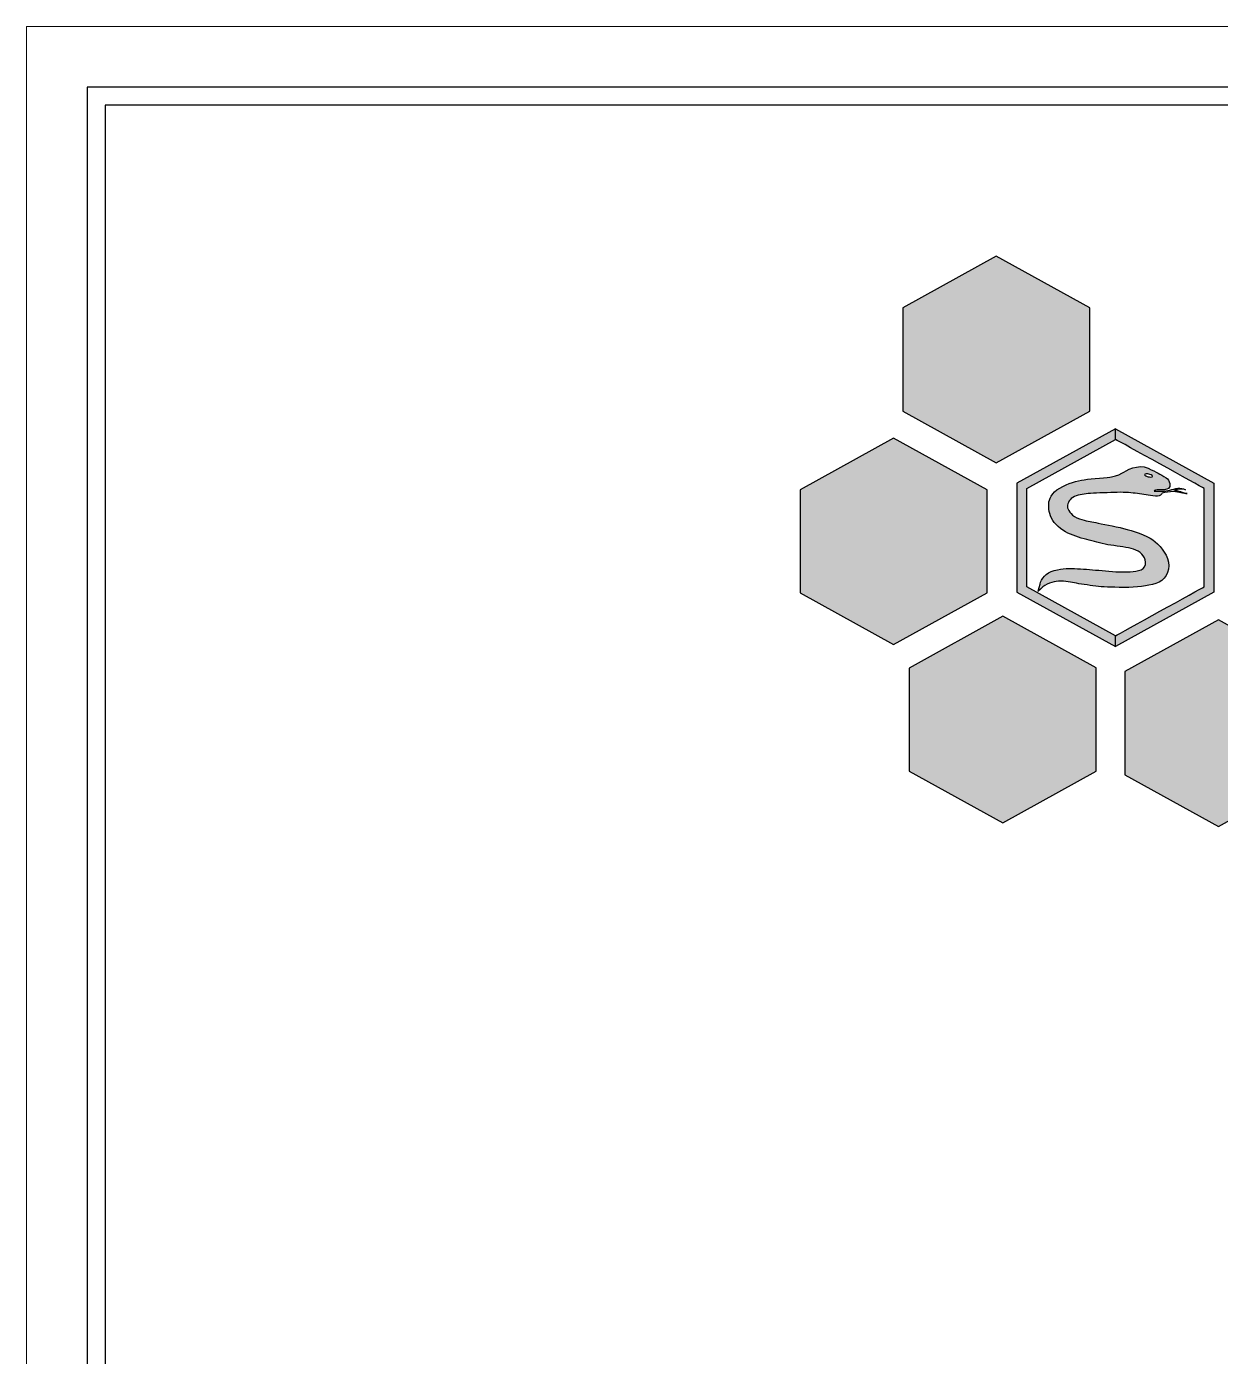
# Model space of a CAD drawing. Header units: millimetres. Extents: x -406921 to 44688, y -22195 to 9469.
# Drawn here: x 40725.4 to 40824.2, y 4499.3 to 4609.3 of the extents above; entities that cross this region are included whole.
import ezdxf

# ---------------------------------------------------------------- set-up
doc = ezdxf.new("R2010")
doc.units = ezdxf.units.MM
doc.header["$MEASUREMENT"] = 0
doc.layers.get('0').update_dxf_attribs({"lineweight": 25})

msp = doc.modelspace()

# ---------------------------------------------------------------- hatches: boundary and pattern name
h = msp.add_hatch(color=256)
edge = h.paths.add_edge_path()
edge.add_spline(control_points=[(40797.909, 4586.082), (40797.909, 4586.082), (40797.92, 4577.539), (40797.92, 4577.539), (40797.92, 4577.539), (40797.92, 4577.539), (40805.653, 4573.262), (40805.653, 4573.262), (40805.653, 4573.262), (40805.653, 4573.262), (40813.388, 4577.539), (40813.388, 4577.539), (40813.388, 4577.539), (40813.388, 4577.539), (40813.388, 4586.082), (40813.388, 4586.082), (40813.388, 4586.082), (40813.388, 4586.082), (40805.653, 4590.349), (40805.653, 4590.349)], knot_values=[-0.8333329, -0.8333329, -0.8333329, -0.8333329, -0.6666667, -0.6666667, -0.6666667, -0.6666667, -0.5, -0.5, -0.5, -0.5, -0.3333333, -0.3333333, -0.3333333, -0.3333333, -0.1666667, -0.1666667, -0.1666667, -0.1666667, 0, 0, 0, 0], degree=3, periodic=0)
edge.add_spline(control_points=[(40805.653, 4590.349), (40805.653, 4590.349), (40797.909, 4586.082), (40797.909, 4586.082), (40797.909, 4586.082), (40797.909, 4586.082), (40797.909, 4586.082), (40797.909, 4586.082)], knot_values=[-1, -1, -1, -1, -0.8333333, -0.8333333, -0.8333333, -0.8333333, -0.8333329, -0.8333329, -0.8333329, -0.8333329], degree=3, periodic=0)
edge = h.paths.add_edge_path()
edge.add_spline(control_points=[(40789.408, 4571.044), (40789.408, 4571.043), (40789.408, 4562.501), (40789.408, 4562.501), (40789.408, 4562.501), (40789.408, 4562.501), (40797.148, 4558.223), (40797.148, 4558.223), (40797.148, 4558.223), (40797.148, 4558.223), (40804.888, 4562.501), (40804.888, 4562.501), (40804.888, 4562.501), (40804.888, 4562.501), (40804.888, 4571.044), (40804.888, 4571.044), (40804.888, 4571.044), (40804.888, 4571.044), (40797.148, 4575.31), (40797.148, 4575.31)], knot_values=[-0.833332, -0.833332, -0.833332, -0.833332, -0.6666667, -0.6666667, -0.6666667, -0.6666667, -0.5, -0.5, -0.5, -0.5, -0.3333333, -0.3333333, -0.3333333, -0.3333333, -0.1666667, -0.1666667, -0.1666667, -0.1666667, 0, 0, 0, 0], degree=3, periodic=0)
edge.add_spline(control_points=[(40797.148, 4575.31), (40797.148, 4575.31), (40789.408, 4571.044), (40789.408, 4571.044), (40789.408, 4571.044), (40789.408, 4571.044), (40789.408, 4571.044), (40789.408, 4571.044)], knot_values=[-1, -1, -1, -1, -0.8333333, -0.8333333, -0.8333333, -0.8333333, -0.8333326, -0.8333326, -0.8333326, -0.8333326], degree=3, periodic=0)
edge.add_spline(control_points=[(40789.408, 4571.044), (40789.408, 4571.044), (40789.408, 4571.044), (40789.408, 4571.044)], knot_values=[-0.8333326, -0.8333326, -0.8333326, -0.8333326, -0.833332, -0.833332, -0.833332, -0.833332], degree=3, periodic=0)
edge = h.paths.add_edge_path()
edge.add_spline(control_points=[(40798.438, 4556.292), (40798.438, 4556.292), (40806.182, 4560.569), (40806.182, 4560.569)], knot_values=[0.8333333, 0.8333333, 0.8333333, 0.8333333, 1, 1, 1, 1], degree=3, periodic=0)
edge.add_spline(control_points=[(40806.182, 4560.569), (40806.182, 4560.569), (40813.916, 4556.303), (40813.916, 4556.303), (40813.916, 4556.303), (40813.916, 4556.303), (40813.916, 4547.75), (40813.916, 4547.75), (40813.916, 4547.75), (40813.916, 4547.75), (40806.182, 4543.482), (40806.182, 4543.482), (40806.182, 4543.482), (40806.182, 4543.482), (40798.448, 4547.75), (40798.448, 4547.75), (40798.448, 4547.75), (40798.448, 4547.75), (40798.438, 4556.292), (40798.438, 4556.292)], knot_values=[0, 0, 0, 0, 0.1666667, 0.1666667, 0.1666667, 0.1666667, 0.3333333, 0.3333333, 0.3333333, 0.3333333, 0.5, 0.5, 0.5, 0.5, 0.6666667, 0.6666667, 0.6666667, 0.6666667, 0.8333333, 0.8333333, 0.8333333, 0.8333333], degree=3, periodic=0)
edge = h.paths.add_edge_path()
edge.add_spline(control_points=[(40834.17, 4555.995), (40834.17, 4555.995), (40841.915, 4560.272), (40841.915, 4560.272)], knot_values=[0.8333333, 0.8333333, 0.8333333, 0.8333333, 1, 1, 1, 1], degree=3, periodic=0)
edge.add_spline(control_points=[(40841.915, 4560.272), (40841.915, 4560.272), (40849.65, 4556.006), (40849.65, 4556.006), (40849.65, 4556.006), (40849.65, 4556.006), (40849.65, 4547.452), (40849.65, 4547.452), (40849.65, 4547.452), (40849.65, 4547.452), (40841.915, 4543.185), (40841.915, 4543.185), (40841.915, 4543.185), (40841.915, 4543.185), (40834.17, 4547.452), (40834.17, 4547.452), (40834.17, 4547.452), (40834.17, 4547.452), (40834.17, 4555.995), (40834.17, 4555.995)], knot_values=[0, 0, 0, 0, 0.1666667, 0.1666667, 0.1666667, 0.1666667, 0.3333333, 0.3333333, 0.3333333, 0.3333333, 0.5, 0.5, 0.5, 0.5, 0.6666667, 0.6666667, 0.6666667, 0.6666667, 0.8333333, 0.8333333, 0.8333333, 0.8333333], degree=3, periodic=0)
edge = h.paths.add_edge_path()
edge.add_spline(control_points=[(40816.294, 4555.995), (40816.294, 4555.995), (40824.028, 4560.272), (40824.028, 4560.272)], knot_values=[0.8333333, 0.8333333, 0.8333333, 0.8333333, 1, 1, 1, 1], degree=3, periodic=0)
edge.add_spline(control_points=[(40824.028, 4560.272), (40824.028, 4560.272), (40831.773, 4556.006), (40831.773, 4556.006), (40831.773, 4556.006), (40831.773, 4556.006), (40831.773, 4547.452), (40831.773, 4547.452), (40831.773, 4547.452), (40831.773, 4547.452), (40824.028, 4543.185), (40824.028, 4543.185), (40824.028, 4543.185), (40824.028, 4543.185), (40816.294, 4547.452), (40816.294, 4547.452), (40816.294, 4547.452), (40816.294, 4547.452), (40816.294, 4555.995), (40816.294, 4555.995)], knot_values=[0, 0, 0, 0, 0.1666667, 0.1666667, 0.1666667, 0.1666667, 0.3333333, 0.3333333, 0.3333333, 0.3333333, 0.5, 0.5, 0.5, 0.5, 0.6666667, 0.6666667, 0.6666667, 0.6666667, 0.8333333, 0.8333333, 0.8333333, 0.8333333], degree=3, periodic=0)
edge = h.paths.add_edge_path()
edge.add_spline(control_points=[(40825.274, 4541.154), (40825.274, 4541.154), (40833.018, 4545.436), (40833.018, 4545.436)], knot_values=[0.8333333, 0.8333333, 0.8333333, 0.8333333, 1, 1, 1, 1], degree=3, periodic=0)
edge.add_spline(control_points=[(40833.018, 4545.436), (40833.018, 4545.436), (40840.753, 4541.154), (40840.753, 4541.154), (40840.753, 4541.154), (40840.753, 4541.154), (40840.753, 4532.62), (40840.753, 4532.62), (40840.753, 4532.62), (40840.753, 4532.62), (40833.018, 4528.349), (40833.018, 4528.349), (40833.018, 4528.349), (40833.018, 4528.349), (40825.274, 4532.62), (40825.274, 4532.62), (40825.274, 4532.62), (40825.274, 4532.62), (40825.274, 4541.154), (40825.274, 4541.154)], knot_values=[0, 0, 0, 0, 0.1666667, 0.1666667, 0.1666667, 0.1666667, 0.3333333, 0.3333333, 0.3333333, 0.3333333, 0.5, 0.5, 0.5, 0.5, 0.6666667, 0.6666667, 0.6666667, 0.6666667, 0.8333333, 0.8333333, 0.8333333, 0.8333333], degree=3, periodic=0)
edge = h.paths.add_edge_path()
edge.add_spline(control_points=[(40843.119, 4541.253), (40843.119, 4541.253), (40843.119, 4532.719), (40843.119, 4532.719), (40843.119, 4532.719), (40843.119, 4532.719), (40850.864, 4528.448), (40850.864, 4528.448), (40850.864, 4528.448), (40850.864, 4528.448), (40858.598, 4532.719), (40858.598, 4532.719), (40858.598, 4532.719), (40858.598, 4532.719), (40858.598, 4541.253), (40858.598, 4541.253), (40858.598, 4541.253), (40858.598, 4541.253), (40850.864, 4545.535), (40850.864, 4545.535)], knot_values=[-0.8333321, -0.8333321, -0.8333321, -0.8333321, -0.6666667, -0.6666667, -0.6666667, -0.6666667, -0.5, -0.5, -0.5, -0.5, -0.3333333, -0.3333333, -0.3333333, -0.3333333, -0.1666667, -0.1666667, -0.1666667, -0.1666667, 0, 0, 0, 0], degree=3, periodic=0)
edge.add_spline(control_points=[(40850.864, 4545.535), (40850.864, 4545.535), (40843.119, 4541.253), (40843.119, 4541.253), (40843.119, 4541.253), (40843.119, 4541.253), (40843.119, 4541.253), (40843.119, 4541.253)], knot_values=[-1, -1, -1, -1, -0.8333333, -0.8333333, -0.8333333, -0.8333333, -0.8333321, -0.8333321, -0.8333321, -0.8333321], degree=3, periodic=0)
h = msp.add_hatch(color=256)
edge = h.paths.add_edge_path()
edge.add_spline(control_points=[(40815.521, 4558.074), (40815.521, 4558.074), (40815.521, 4558.961), (40815.521, 4558.962)], knot_values=[-1, -1, -1, -1, -0.8750038, -0.8750038, -0.8750038, -0.8750038], degree=3, periodic=0)
edge.add_spline(control_points=[(40815.521, 4558.962), (40815.521, 4558.962), (40815.521, 4558.962), (40815.521, 4558.962), (40815.521, 4558.962), (40815.887, 4559.166), (40822.489, 4562.809), (40822.855, 4563.013), (40822.855, 4563.013), (40822.855, 4563.423), (40822.844, 4570.73), (40822.844, 4571.139), (40822.844, 4571.139), (40822.489, 4571.343), (40815.887, 4574.997), (40815.521, 4575.201), (40815.521, 4575.201), (40815.521, 4575.201), (40815.521, 4576.088), (40815.521, 4576.088), (40815.521, 4576.088), (40815.521, 4576.088), (40823.65, 4571.578), (40823.65, 4571.578), (40823.65, 4571.578), (40823.65, 4571.578), (40823.65, 4562.576), (40823.65, 4562.576), (40823.65, 4562.576), (40823.65, 4562.576), (40815.521, 4558.074), (40815.521, 4558.074)], knot_values=[-0.8750038, -0.8750038, -0.8750038, -0.8750038, -0.875, -0.875, -0.875, -0.875, -0.75, -0.75, -0.75, -0.75, -0.625, -0.625, -0.625, -0.625, -0.5, -0.5, -0.5, -0.5, -0.375, -0.375, -0.375, -0.375, -0.25, -0.25, -0.25, -0.25, -0.125, -0.125, -0.125, -0.125, 0, 0, 0, 0], degree=3, periodic=0)
edge = h.paths.add_edge_path()
edge.add_spline(control_points=[(40807.36, 4571.578), (40807.36, 4571.578), (40807.36, 4562.576), (40807.36, 4562.576)], knot_values=[-1, -1, -1, -1, -0.8750005, -0.8750005, -0.8750005, -0.8750005], degree=3, periodic=0)
edge.add_spline(control_points=[(40807.36, 4562.576), (40807.36, 4562.576), (40807.36, 4562.576), (40807.36, 4562.576), (40807.36, 4562.576), (40807.36, 4562.576), (40815.521, 4558.074), (40815.521, 4558.074), (40815.521, 4558.074), (40815.521, 4558.074), (40815.521, 4558.962), (40815.521, 4558.962), (40815.521, 4558.962), (40815.521, 4558.962), (40808.166, 4563.013), (40808.166, 4563.013), (40808.166, 4563.013), (40808.166, 4563.013), (40808.166, 4571.139), (40808.166, 4571.139), (40808.166, 4571.139), (40808.166, 4571.139), (40815.521, 4575.201), (40815.521, 4575.201), (40815.521, 4575.201), (40815.521, 4575.201), (40815.521, 4576.088), (40815.521, 4576.088), (40815.521, 4576.088), (40815.521, 4576.088), (40807.36, 4571.578), (40807.36, 4571.578)], knot_values=[-0.8750005, -0.8750005, -0.8750005, -0.8750005, -0.875, -0.875, -0.875, -0.875, -0.75, -0.75, -0.75, -0.75, -0.625, -0.625, -0.625, -0.625, -0.5, -0.5, -0.5, -0.5, -0.375, -0.375, -0.375, -0.375, -0.25, -0.25, -0.25, -0.25, -0.125, -0.125, -0.125, -0.125, 0, 0, 0, 0], degree=3, periodic=0)
h = msp.add_hatch(color=256)
edge = h.paths.add_edge_path()
edge.add_spline(control_points=[(40820.894, 4570.88), (40820.744, 4570.945), (40820.4, 4570.996), (40820.4, 4570.996), (40820.4, 4570.996), (40820.967, 4571.172), (40821.294, 4571.044), (40821.294, 4571.044)], knot_values=[0, 0, 0, 0, 0.0212766, 0.0212766, 0.0212766, 0.0212766, 0.0425531, 0.0425531, 0.0425531, 0.0425531], degree=3, periodic=0)
edge.add_spline(control_points=[(40821.294, 4571.044), (40821.294, 4571.044), (40821.294, 4571.044), (40821.294, 4571.044), (40821.294, 4571.044), (40820.942, 4571.274), (40820.438, 4571.126), (40820.021, 4571.01), (40820.021, 4571.01), (40819.605, 4570.894), (40819.027, 4570.903), (40818.795, 4570.913), (40818.795, 4570.913), (40818.562, 4570.922), (40818.809, 4571.001), (40818.959, 4571.024), (40818.959, 4571.024), (40819.11, 4571.047), (40819.55, 4571.044), (40819.55, 4571.044), (40819.55, 4571.044), (40819.55, 4571.044), (40819.697, 4571.016), (40819.91, 4571.149), (40819.91, 4571.149), (40820.093, 4571.263), (40820.03, 4571.828), (40819.71, 4572.023), (40819.71, 4572.023), (40819.132, 4572.375), (40819.008, 4572.443), (40818.208, 4572.828), (40818.208, 4572.828), (40817.408, 4573.213), (40816.365, 4572.61), (40816.045, 4572.4), (40816.045, 4572.4), (40815.725, 4572.19), (40815.225, 4572.111), (40815.188, 4572.103), (40815.188, 4572.103), (40814.962, 4572.05), (40813.524, 4571.97), (40812.927, 4571.868), (40812.927, 4571.868), (40812.331, 4571.766), (40811.589, 4571.571), (40810.905, 4571.182), (40810.905, 4571.182), (40810.221, 4570.792), (40810.013, 4570.231), (40809.993, 4569.888), (40809.993, 4569.888), (40809.974, 4569.544), (40809.998, 4568.988), (40810.318, 4568.501), (40810.318, 4568.501), (40810.638, 4568.014), (40811.22, 4567.597), (40811.788, 4567.356), (40811.788, 4567.356), (40812.355, 4567.114), (40813.014, 4566.947), (40813.558, 4566.799), (40813.558, 4566.799), (40814.101, 4566.651), (40814.712, 4566.507), (40815.39, 4566.414), (40815.39, 4566.414), (40816.069, 4566.321), (40816.709, 4566.243), (40817.204, 4566.043), (40817.204, 4566.043), (40817.699, 4565.844), (40818.077, 4565.389), (40817.99, 4564.847), (40817.99, 4564.847), (40817.902, 4564.304), (40817.054, 4564.276), (40816.525, 4564.244), (40816.525, 4564.244), (40815.997, 4564.211), (40815.143, 4564.286), (40814.406, 4564.35), (40814.406, 4564.35), (40813.669, 4564.415), (40813.029, 4564.466), (40812.369, 4564.508), (40812.369, 4564.508), (40811.71, 4564.55), (40811.157, 4564.564), (40810.449, 4564.36), (40810.449, 4564.36), (40809.741, 4564.156), (40809.368, 4563.664), (40809.271, 4563.233), (40809.271, 4563.233), (40809.174, 4562.801), (40809.096, 4562.621), (40809.096, 4562.621), (40809.096, 4562.621), (40809.634, 4563.228), (40810.11, 4563.358), (40810.614, 4563.446), (40810.614, 4563.446), (40811.119, 4563.534), (40811.705, 4563.404), (40812.127, 4563.33), (40812.127, 4563.33), (40812.549, 4563.256), (40813.271, 4563.135), (40813.878, 4563.066), (40813.878, 4563.066), (40814.484, 4562.996), (40815.08, 4562.964), (40816.205, 4562.955), (40816.205, 4562.955), (40817.33, 4562.945), (40818.106, 4563.084), (40818.858, 4563.284), (40818.858, 4563.284), (40819.609, 4563.483), (40820.036, 4564.244), (40819.89, 4565.055), (40819.89, 4565.055), (40819.745, 4565.867), (40819.12, 4566.493), (40818.605, 4566.892), (40818.605, 4566.892), (40818.091, 4567.291), (40816.918, 4567.643), (40816.181, 4567.833), (40816.181, 4567.833), (40815.444, 4568.023), (40814.343, 4568.227), (40813.887, 4568.316), (40813.887, 4568.316), (40813.431, 4568.404), (40813.126, 4568.422), (40812.525, 4568.636), (40812.525, 4568.636), (40811.923, 4568.849), (40811.618, 4569.276), (40811.555, 4569.549), (40811.555, 4569.549), (40811.492, 4569.823), (40811.632, 4570.184), (40811.981, 4570.398), (40811.981, 4570.398), (40812.331, 4570.611), (40812.811, 4570.671), (40813.257, 4570.722), (40813.257, 4570.722), (40813.703, 4570.773), (40814.697, 4570.783), (40815.395, 4570.815), (40815.395, 4570.815), (40816.094, 4570.848), (40816.695, 4570.797), (40817.156, 4570.741), (40817.156, 4570.741), (40817.616, 4570.685), (40818.116, 4570.623), (40818.591, 4570.528), (40818.591, 4570.528), (40819.249, 4570.395), (40819.385, 4570.757), (40819.385, 4570.757), (40819.385, 4570.757), (40819.554, 4570.815), (40820.055, 4570.88), (40820.288, 4570.885), (40820.288, 4570.885), (40820.521, 4570.889), (40820.802, 4570.824), (40820.923, 4570.783), (40820.923, 4570.783), (40821.027, 4570.747), (40821.327, 4570.732), (40821.414, 4570.729)], knot_values=[0.0425531, 0.0425531, 0.0425531, 0.0425531, 0.0425532, 0.0425532, 0.0425532, 0.0425532, 0.0638298, 0.0638298, 0.0638298, 0.0638298, 0.0851064, 0.0851064, 0.0851064, 0.0851064, 0.106383, 0.106383, 0.106383, 0.106383, 0.1276596, 0.1276596, 0.1276596, 0.1276596, 0.1489362, 0.1489362, 0.1489362, 0.1489362, 0.1702128, 0.1702128, 0.1702128, 0.1702128, 0.1914894, 0.1914894, 0.1914894, 0.1914894, 0.212766, 0.212766, 0.212766, 0.212766, 0.2340426, 0.2340426, 0.2340426, 0.2340426, 0.2553191, 0.2553191, 0.2553191, 0.2553191, 0.2765957, 0.2765957, 0.2765957, 0.2765957, 0.2978723, 0.2978723, 0.2978723, 0.2978723, 0.3191489, 0.3191489, 0.3191489, 0.3191489, 0.3404255, 0.3404255, 0.3404255, 0.3404255, 0.3617021, 0.3617021, 0.3617021, 0.3617021, 0.3829787, 0.3829787, 0.3829787, 0.3829787, 0.4042553, 0.4042553, 0.4042553, 0.4042553, 0.4255319, 0.4255319, 0.4255319, 0.4255319, 0.4468085, 0.4468085, 0.4468085, 0.4468085, 0.4680851, 0.4680851, 0.4680851, 0.4680851, 0.4893617, 0.4893617, 0.4893617, 0.4893617, 0.5106383, 0.5106383, 0.5106383, 0.5106383, 0.5319149, 0.5319149, 0.5319149, 0.5319149, 0.5531915, 0.5531915, 0.5531915, 0.5531915, 0.5744681, 0.5744681, 0.5744681, 0.5744681, 0.5957447, 0.5957447, 0.5957447, 0.5957447, 0.6170213, 0.6170213, 0.6170213, 0.6170213, 0.6382979, 0.6382979, 0.6382979, 0.6382979, 0.6595745, 0.6595745, 0.6595745, 0.6595745, 0.6808511, 0.6808511, 0.6808511, 0.6808511, 0.7021277, 0.7021277, 0.7021277, 0.7021277, 0.7234043, 0.7234043, 0.7234043, 0.7234043, 0.7446809, 0.7446809, 0.7446809, 0.7446809, 0.7659574, 0.7659574, 0.7659574, 0.7659574, 0.787234, 0.787234, 0.787234, 0.787234, 0.8085106, 0.8085106, 0.8085106, 0.8085106, 0.8297872, 0.8297872, 0.8297872, 0.8297872, 0.8510638, 0.8510638, 0.8510638, 0.8510638, 0.8723404, 0.8723404, 0.8723404, 0.8723404, 0.893617, 0.893617, 0.893617, 0.893617, 0.9148936, 0.9148936, 0.9148936, 0.9148936, 0.9361702, 0.9361702, 0.9361702, 0.9361702, 0.9574468, 0.9574468, 0.9574468, 0.9574468, 0.975549, 0.975549, 0.975549, 0.975549], degree=3, periodic=0)
edge.add_spline(control_points=[(40821.414, 4570.729), (40821.423, 4570.728), (40821.431, 4570.727), (40821.438, 4570.728), (40821.438, 4570.728), (40821.438, 4570.728), (40821.438, 4570.728), (40821.438, 4570.728)], knot_values=[-0.9804962, -0.9804962, -0.9804962, -0.9804962, -0.9787234, -0.9787234, -0.9787234, -0.9787234, -0.9787233, -0.9787233, -0.9787233, -0.9787233], degree=3, periodic=0)
edge.add_spline(control_points=[(40821.438, 4570.728), (40821.438, 4570.728), (40821.429, 4570.728), (40821.414, 4570.729)], knot_values=[-0.9787233, -0.9787233, -0.9787233, -0.9787233, -0.975549, -0.975549, -0.975549, -0.975549], degree=3, periodic=0)
edge.add_spline(control_points=[(40821.414, 4570.729), (40821.309, 4570.739), (40821.032, 4570.821), (40820.894, 4570.88)], knot_values=[0.9804962, 0.9804962, 0.9804962, 0.9804962, 1, 1, 1, 1], degree=3, periodic=0)
edge = h.paths.add_edge_path(flags=16)
edge.add_spline(control_points=[(40818.218, 4572.118), (40818.314, 4572.094), (40818.579, 4572.053), (40818.587, 4572.145)], knot_values=[-1, -1, -1, -1, -0.75, -0.75, -0.75, -0.75], degree=3, periodic=0)
edge.add_spline(control_points=[(40818.587, 4572.145), (40818.595, 4572.237), (40818.363, 4572.299), (40818.276, 4572.323), (40818.276, 4572.323), (40818.175, 4572.351), (40817.934, 4572.37), (40817.914, 4572.294), (40817.914, 4572.294), (40817.893, 4572.217), (40818.121, 4572.142), (40818.218, 4572.118)], knot_values=[-0.75, -0.75, -0.75, -0.75, -0.5, -0.5, -0.5, -0.5, -0.25, -0.25, -0.25, -0.25, 0, 0, 0, 0], degree=3, periodic=0)

# ---------------------------------------------------------------- linework, layer by layer
at = {"lineweight": 5}
msp.add_lwpolyline([(40725.408, 4389.349), (41475.408, 4389.349), (41475.408, 4609.349), (40725.408, 4609.349), (40725.408, 4389.349)], close=True, dxfattribs=at)
for points in [[(40730.408, 4394.349), (41470.408, 4394.349), (41470.408, 4604.349), (40730.408, 4604.349)], [(40731.908, 4395.849), (41468.908, 4395.849), (41468.908, 4602.849), (40731.908, 4602.849)]]:
    msp.add_lwpolyline(points, close=True)
for points, knots in [([(40805.653, 4590.349), (40805.653, 4590.349), (40813.388, 4586.082), (40813.388, 4586.082), (40813.388, 4586.082), (40813.388, 4586.082), (40813.388, 4577.539), (40813.388, 4577.539), (40813.388, 4577.539), (40813.388, 4577.539), (40805.653, 4573.262), (40805.653, 4573.262), (40805.653, 4573.262), (40805.653, 4573.262), (40797.92, 4577.539), (40797.92, 4577.539), (40797.92, 4577.539), (40797.92, 4577.539), (40797.909, 4586.082), (40797.909, 4586.082), (40797.909, 4586.082), (40797.909, 4586.082), (40805.653, 4590.349), (40805.653, 4590.349)], [0, 0, 0, 0, 0.1666667, 0.1666667, 0.1666667, 0.1666667, 0.3333333, 0.3333333, 0.3333333, 0.3333333, 0.5, 0.5, 0.5, 0.5, 0.6666667, 0.6666667, 0.6666667, 0.6666667, 0.8333333, 0.8333333, 0.8333333, 0.8333333, 1, 1, 1, 1]), ([(40807.36, 4571.578), (40807.36, 4571.578), (40815.521, 4576.088), (40815.521, 4576.088), (40815.521, 4576.088), (40815.521, 4576.088), (40815.521, 4575.201), (40815.521, 4575.201), (40815.521, 4575.201), (40815.521, 4575.201), (40808.166, 4571.139), (40808.166, 4571.139), (40808.166, 4571.139), (40808.166, 4571.139), (40808.166, 4563.013), (40808.166, 4563.013), (40808.166, 4563.013), (40808.166, 4563.013), (40815.521, 4558.962), (40815.521, 4558.962), (40815.521, 4558.962), (40815.521, 4558.962), (40815.521, 4558.074), (40815.521, 4558.074), (40815.521, 4558.074), (40815.521, 4558.074), (40807.36, 4562.576), (40807.36, 4562.576), (40807.36, 4562.576), (40807.36, 4562.576), (40807.36, 4571.578), (40807.36, 4571.578)], [0, 0, 0, 0, 0.125, 0.125, 0.125, 0.125, 0.25, 0.25, 0.25, 0.25, 0.375, 0.375, 0.375, 0.375, 0.5, 0.5, 0.5, 0.5, 0.625, 0.625, 0.625, 0.625, 0.75, 0.75, 0.75, 0.75, 0.875, 0.875, 0.875, 0.875, 1, 1, 1, 1]), ([(40815.521, 4558.074), (40815.521, 4558.074), (40823.65, 4562.576), (40823.65, 4562.576), (40823.65, 4562.576), (40823.65, 4562.576), (40823.65, 4571.578), (40823.65, 4571.578), (40823.65, 4571.578), (40823.65, 4571.578), (40815.521, 4576.088), (40815.521, 4576.088), (40815.521, 4576.088), (40815.521, 4576.088), (40815.521, 4575.201), (40815.521, 4575.201), (40815.521, 4575.201), (40815.887, 4574.997), (40822.489, 4571.343), (40822.844, 4571.139), (40822.844, 4571.139), (40822.844, 4570.73), (40822.855, 4563.423), (40822.855, 4563.013), (40822.855, 4563.013), (40822.489, 4562.809), (40815.887, 4559.166), (40815.521, 4558.962), (40815.521, 4558.962), (40815.521, 4558.962), (40815.521, 4558.074), (40815.521, 4558.074)], [0, 0, 0, 0, 0.125, 0.125, 0.125, 0.125, 0.25, 0.25, 0.25, 0.25, 0.375, 0.375, 0.375, 0.375, 0.5, 0.5, 0.5, 0.5, 0.625, 0.625, 0.625, 0.625, 0.75, 0.75, 0.75, 0.75, 0.875, 0.875, 0.875, 0.875, 1, 1, 1, 1]), ([(40797.148, 4575.31), (40797.148, 4575.31), (40804.888, 4571.044), (40804.888, 4571.044), (40804.888, 4571.044), (40804.888, 4571.044), (40804.888, 4562.501), (40804.888, 4562.501), (40804.888, 4562.501), (40804.888, 4562.501), (40797.148, 4558.223), (40797.148, 4558.223), (40797.148, 4558.223), (40797.148, 4558.223), (40789.408, 4562.501), (40789.408, 4562.501), (40789.408, 4562.501), (40789.408, 4562.501), (40789.408, 4571.044), (40789.408, 4571.044), (40789.408, 4571.044), (40789.408, 4571.044), (40797.148, 4575.31), (40797.148, 4575.31)], [0, 0, 0, 0, 0.1666667, 0.1666667, 0.1666667, 0.1666667, 0.3333333, 0.3333333, 0.3333333, 0.3333333, 0.5, 0.5, 0.5, 0.5, 0.6666667, 0.6666667, 0.6666667, 0.6666667, 0.8333333, 0.8333333, 0.8333333, 0.8333333, 1, 1, 1, 1]), ([(40820.894, 4570.88), (40820.744, 4570.945), (40820.4, 4570.996), (40820.4, 4570.996), (40820.4, 4570.996), (40820.967, 4571.172), (40821.294, 4571.044), (40821.294, 4571.044), (40821.294, 4571.044), (40820.942, 4571.274), (40820.438, 4571.126), (40820.021, 4571.01), (40820.021, 4571.01), (40819.605, 4570.894), (40819.027, 4570.903), (40818.795, 4570.913), (40818.795, 4570.913), (40818.562, 4570.922), (40818.809, 4571.001), (40818.959, 4571.024), (40818.959, 4571.024), (40819.11, 4571.047), (40819.55, 4571.044), (40819.55, 4571.044), (40819.55, 4571.044), (40819.55, 4571.044), (40819.697, 4571.016), (40819.91, 4571.149), (40819.91, 4571.149), (40820.093, 4571.263), (40820.03, 4571.828), (40819.71, 4572.023), (40819.71, 4572.023), (40819.132, 4572.375), (40819.008, 4572.443), (40818.208, 4572.828), (40818.208, 4572.828), (40817.408, 4573.213), (40816.365, 4572.61), (40816.045, 4572.4), (40816.045, 4572.4), (40815.725, 4572.19), (40815.225, 4572.111), (40815.188, 4572.103), (40815.188, 4572.103), (40814.962, 4572.05), (40813.524, 4571.97), (40812.927, 4571.868), (40812.927, 4571.868), (40812.331, 4571.766), (40811.589, 4571.571), (40810.905, 4571.182), (40810.905, 4571.182), (40810.221, 4570.792), (40810.013, 4570.231), (40809.993, 4569.888), (40809.993, 4569.888), (40809.974, 4569.544), (40809.998, 4568.988), (40810.318, 4568.501), (40810.318, 4568.501), (40810.638, 4568.014), (40811.22, 4567.597), (40811.788, 4567.356), (40811.788, 4567.356), (40812.355, 4567.114), (40813.014, 4566.947), (40813.558, 4566.799), (40813.558, 4566.799), (40814.101, 4566.651), (40814.712, 4566.507), (40815.39, 4566.414), (40815.39, 4566.414), (40816.069, 4566.321), (40816.709, 4566.243), (40817.204, 4566.043), (40817.204, 4566.043), (40817.699, 4565.844), (40818.077, 4565.389), (40817.99, 4564.847), (40817.99, 4564.847), (40817.902, 4564.304), (40817.054, 4564.276), (40816.525, 4564.244), (40816.525, 4564.244), (40815.997, 4564.211), (40815.143, 4564.286), (40814.406, 4564.35), (40814.406, 4564.35), (40813.669, 4564.415), (40813.029, 4564.466), (40812.369, 4564.508), (40812.369, 4564.508), (40811.71, 4564.55), (40811.157, 4564.564), (40810.449, 4564.36), (40810.449, 4564.36), (40809.741, 4564.156), (40809.368, 4563.664), (40809.271, 4563.233), (40809.271, 4563.233), (40809.174, 4562.801), (40809.096, 4562.621), (40809.096, 4562.621), (40809.096, 4562.621), (40809.634, 4563.228), (40810.11, 4563.358), (40810.614, 4563.446), (40810.614, 4563.446), (40811.119, 4563.534), (40811.705, 4563.404), (40812.127, 4563.33), (40812.127, 4563.33), (40812.549, 4563.256), (40813.271, 4563.135), (40813.878, 4563.066), (40813.878, 4563.066), (40814.484, 4562.996), (40815.08, 4562.964), (40816.205, 4562.955), (40816.205, 4562.955), (40817.33, 4562.945), (40818.106, 4563.084), (40818.858, 4563.284), (40818.858, 4563.284), (40819.609, 4563.483), (40820.036, 4564.244), (40819.89, 4565.055), (40819.89, 4565.055), (40819.745, 4565.867), (40819.12, 4566.493), (40818.605, 4566.892), (40818.605, 4566.892), (40818.091, 4567.291), (40816.918, 4567.643), (40816.181, 4567.833), (40816.181, 4567.833), (40815.444, 4568.023), (40814.343, 4568.227), (40813.887, 4568.316), (40813.887, 4568.316), (40813.431, 4568.404), (40813.126, 4568.422), (40812.525, 4568.636), (40812.525, 4568.636), (40811.923, 4568.849), (40811.618, 4569.276), (40811.555, 4569.549), (40811.555, 4569.549), (40811.492, 4569.823), (40811.632, 4570.184), (40811.981, 4570.398), (40811.981, 4570.398), (40812.331, 4570.611), (40812.811, 4570.671), (40813.257, 4570.722), (40813.257, 4570.722), (40813.703, 4570.773), (40814.697, 4570.783), (40815.395, 4570.815), (40815.395, 4570.815), (40816.094, 4570.848), (40816.695, 4570.797), (40817.156, 4570.741), (40817.156, 4570.741), (40817.616, 4570.685), (40818.116, 4570.623), (40818.591, 4570.528), (40818.591, 4570.528), (40819.249, 4570.395), (40819.385, 4570.757), (40819.385, 4570.757), (40819.385, 4570.757), (40819.554, 4570.815), (40820.055, 4570.88), (40820.288, 4570.885), (40820.288, 4570.885), (40820.521, 4570.889), (40820.802, 4570.824), (40820.923, 4570.783), (40820.923, 4570.783), (40821.045, 4570.741), (40821.438, 4570.728), (40821.438, 4570.728), (40821.438, 4570.728), (40821.361, 4570.724), (40821.045, 4570.815), (40820.894, 4570.88)], [0, 0, 0, 0, 0.0212766, 0.0212766, 0.0212766, 0.0212766, 0.0425532, 0.0425532, 0.0425532, 0.0425532, 0.0638298, 0.0638298, 0.0638298, 0.0638298, 0.0851064, 0.0851064, 0.0851064, 0.0851064, 0.106383, 0.106383, 0.106383, 0.106383, 0.1276596, 0.1276596, 0.1276596, 0.1276596, 0.1489362, 0.1489362, 0.1489362, 0.1489362, 0.1702128, 0.1702128, 0.1702128, 0.1702128, 0.1914894, 0.1914894, 0.1914894, 0.1914894, 0.212766, 0.212766, 0.212766, 0.212766, 0.2340426, 0.2340426, 0.2340426, 0.2340426, 0.2553191, 0.2553191, 0.2553191, 0.2553191, 0.2765957, 0.2765957, 0.2765957, 0.2765957, 0.2978723, 0.2978723, 0.2978723, 0.2978723, 0.3191489, 0.3191489, 0.3191489, 0.3191489, 0.3404255, 0.3404255, 0.3404255, 0.3404255, 0.3617021, 0.3617021, 0.3617021, 0.3617021, 0.3829787, 0.3829787, 0.3829787, 0.3829787, 0.4042553, 0.4042553, 0.4042553, 0.4042553, 0.4255319, 0.4255319, 0.4255319, 0.4255319, 0.4468085, 0.4468085, 0.4468085, 0.4468085, 0.4680851, 0.4680851, 0.4680851, 0.4680851, 0.4893617, 0.4893617, 0.4893617, 0.4893617, 0.5106383, 0.5106383, 0.5106383, 0.5106383, 0.5319149, 0.5319149, 0.5319149, 0.5319149, 0.5531915, 0.5531915, 0.5531915, 0.5531915, 0.5744681, 0.5744681, 0.5744681, 0.5744681, 0.5957447, 0.5957447, 0.5957447, 0.5957447, 0.6170213, 0.6170213, 0.6170213, 0.6170213, 0.6382979, 0.6382979, 0.6382979, 0.6382979, 0.6595745, 0.6595745, 0.6595745, 0.6595745, 0.6808511, 0.6808511, 0.6808511, 0.6808511, 0.7021277, 0.7021277, 0.7021277, 0.7021277, 0.7234043, 0.7234043, 0.7234043, 0.7234043, 0.7446809, 0.7446809, 0.7446809, 0.7446809, 0.7659574, 0.7659574, 0.7659574, 0.7659574, 0.787234, 0.787234, 0.787234, 0.787234, 0.8085106, 0.8085106, 0.8085106, 0.8085106, 0.8297872, 0.8297872, 0.8297872, 0.8297872, 0.8510638, 0.8510638, 0.8510638, 0.8510638, 0.8723404, 0.8723404, 0.8723404, 0.8723404, 0.893617, 0.893617, 0.893617, 0.893617, 0.9148936, 0.9148936, 0.9148936, 0.9148936, 0.9361702, 0.9361702, 0.9361702, 0.9361702, 0.9574468, 0.9574468, 0.9574468, 0.9574468, 0.9787234, 0.9787234, 0.9787234, 0.9787234, 1, 1, 1, 1]), ([(40818.218, 4572.118), (40818.121, 4572.142), (40817.893, 4572.217), (40817.914, 4572.294), (40817.914, 4572.294), (40817.934, 4572.37), (40818.175, 4572.351), (40818.276, 4572.323), (40818.276, 4572.323), (40818.363, 4572.299), (40818.595, 4572.237), (40818.587, 4572.145), (40818.587, 4572.145), (40818.579, 4572.053), (40818.314, 4572.094), (40818.218, 4572.118)], [0, 0, 0, 0, 0.25, 0.25, 0.25, 0.25, 0.5, 0.5, 0.5, 0.5, 0.75, 0.75, 0.75, 0.75, 1, 1, 1, 1]), ([(40806.182, 4560.569), (40806.182, 4560.569), (40813.916, 4556.303), (40813.916, 4556.303), (40813.916, 4556.303), (40813.916, 4556.303), (40813.916, 4547.75), (40813.916, 4547.75), (40813.916, 4547.75), (40813.916, 4547.75), (40806.182, 4543.482), (40806.182, 4543.482), (40806.182, 4543.482), (40806.182, 4543.482), (40798.448, 4547.75), (40798.448, 4547.75), (40798.448, 4547.75), (40798.448, 4547.75), (40798.438, 4556.292), (40798.438, 4556.292), (40798.438, 4556.292), (40798.438, 4556.292), (40806.182, 4560.569), (40806.182, 4560.569)], [0, 0, 0, 0, 0.1666667, 0.1666667, 0.1666667, 0.1666667, 0.3333333, 0.3333333, 0.3333333, 0.3333333, 0.5, 0.5, 0.5, 0.5, 0.6666667, 0.6666667, 0.6666667, 0.6666667, 0.8333333, 0.8333333, 0.8333333, 0.8333333, 1, 1, 1, 1]), ([(40824.028, 4560.272), (40824.028, 4560.272), (40831.773, 4556.006), (40831.773, 4556.006), (40831.773, 4556.006), (40831.773, 4556.006), (40831.773, 4547.452), (40831.773, 4547.452), (40831.773, 4547.452), (40831.773, 4547.452), (40824.028, 4543.185), (40824.028, 4543.185), (40824.028, 4543.185), (40824.028, 4543.185), (40816.294, 4547.452), (40816.294, 4547.452), (40816.294, 4547.452), (40816.294, 4547.452), (40816.294, 4555.995), (40816.294, 4555.995), (40816.294, 4555.995), (40816.294, 4555.995), (40824.028, 4560.272), (40824.028, 4560.272)], [0, 0, 0, 0, 0.1666667, 0.1666667, 0.1666667, 0.1666667, 0.3333333, 0.3333333, 0.3333333, 0.3333333, 0.5, 0.5, 0.5, 0.5, 0.6666667, 0.6666667, 0.6666667, 0.6666667, 0.8333333, 0.8333333, 0.8333333, 0.8333333, 1, 1, 1, 1])]:
    msp.add_open_spline(points, degree=3, knots=knots)

doc.saveas('drawing.dxf')
